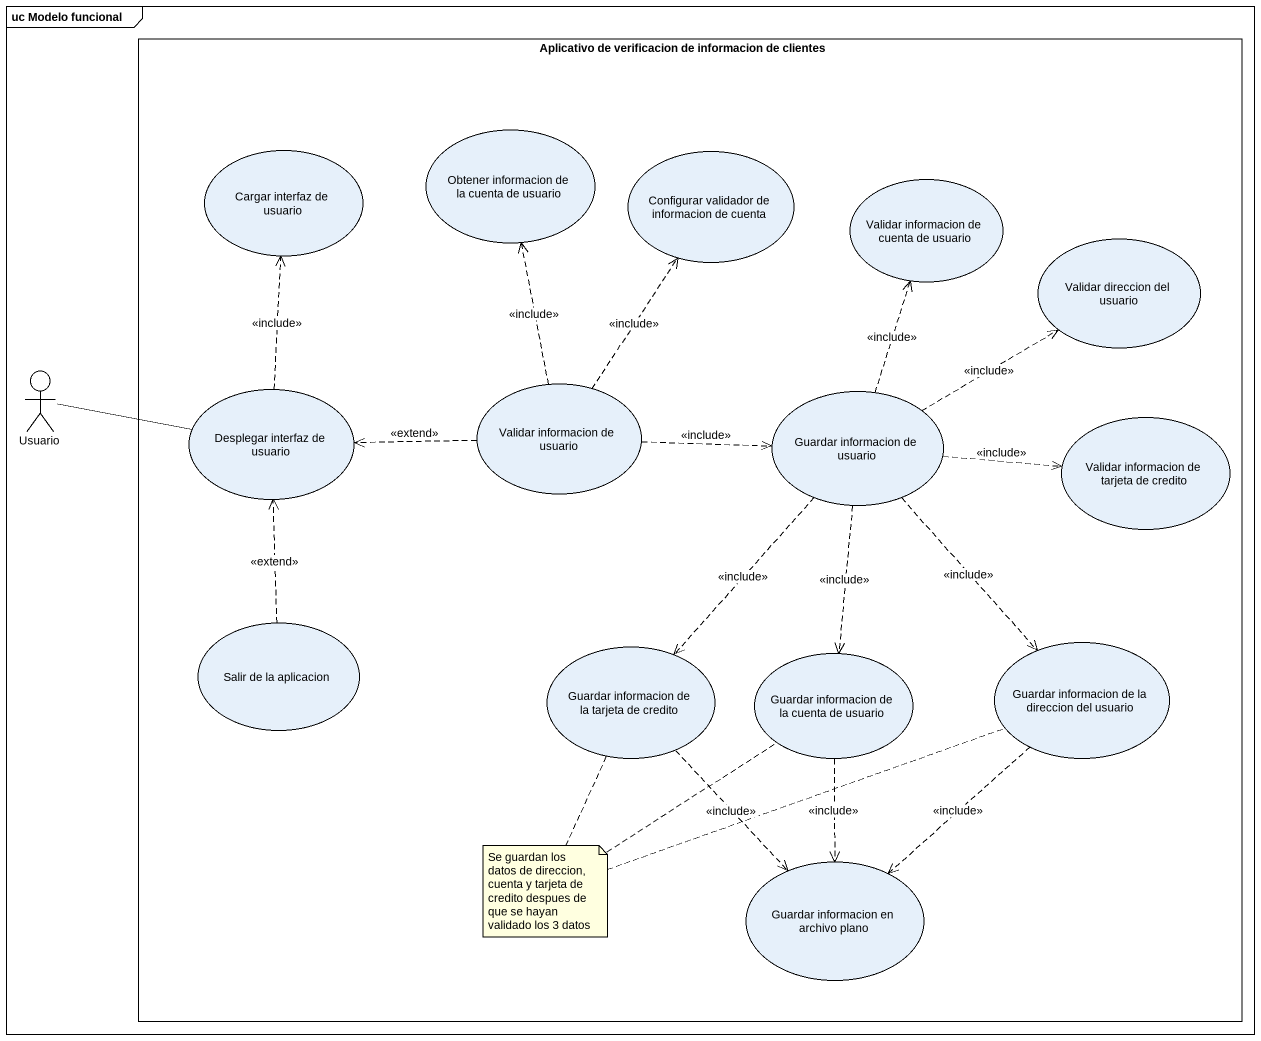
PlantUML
@startuml
mainframe uc Modelo funcional
rectangle "Aplicativo de verificacion de informacion de clientes" as Aplicativo_de_verificacion {
  usecase "Cargar interfaz de usuario" as Cargar_interfaz_de_usuario
  usecase "Obtener informacion de la cuenta de usuario" as Obtener_informacion_de_la
  usecase "Configurar validador de informacion de cuenta" as Configurar_validador_de
  usecase "Validar informacion de cuenta de usuario" as Validar_informacion_de
  usecase "Validar direccion del usuario" as Validar_direccion_del
  usecase "Desplegar interfaz de usuario" as Desplegar_interfaz_de
  usecase "Validar informacion de usuario" as Validar_informacion_de_2
  usecase "Guardar informacion de usuario" as Guardar_informacion_de
  usecase "Validar informacion de tarjeta de credito" as Validar_informacion_de_3
  usecase "Salir de la aplicacion" as Salir_de_la_aplicacion
  usecase "Guardar informacion de la tarjeta de credito" as Guardar_informacion_de_la
  usecase "Guardar informacion de la cuenta de usuario" as Guardar_informacion_de_la_2
  usecase "Guardar informacion de la direccion del usuario" as Guardar_informacion_de_la_3
  usecase "Guardar informacion en archivo plano" as Guardar_informacion_en
}
actor Usuario
Usuario -right- Desplegar_interfaz_de
Desplegar_interfaz_de .up.> Cargar_interfaz_de_usuario : <<include>>
Validar_informacion_de_2 .up.> Obtener_informacion_de_la : <<include>>
Validar_informacion_de_2 .up.> Configurar_validador_de : <<include>>
Validar_informacion_de_2 .left.> Desplegar_interfaz_de : <<extend>>
Validar_informacion_de_2 .right.> Guardar_informacion_de : <<include>>
Guardar_informacion_de .up.> Validar_informacion_de : <<include>>
Guardar_informacion_de .right.> Validar_direccion_del : <<include>>
Guardar_informacion_de .right.> Validar_informacion_de_3 : <<include>>
Guardar_informacion_de ..> Guardar_informacion_de_la : <<include>>
Guardar_informacion_de ..> Guardar_informacion_de_la_2 : <<include>>
Guardar_informacion_de ..> Guardar_informacion_de_la_3 : <<include>>
Salir_de_la_aplicacion .up.> Desplegar_interfaz_de : <<extend>>
Guardar_informacion_de_la ..> Guardar_informacion_en : <<include>>
Guardar_informacion_de_la_2 ..> Guardar_informacion_en : <<include>>
Guardar_informacion_de_la_3 ..> Guardar_informacion_en : <<include>>
note as N1
  Se guardan los datos de direccion, cuenta y tarjeta de credito despues de que se hayan validado los 3 datos
end note
N1 .. Guardar_informacion_de_la_3
N1 .. Guardar_informacion_de_la_2
N1 .. Guardar_informacion_de_la
@enduml
